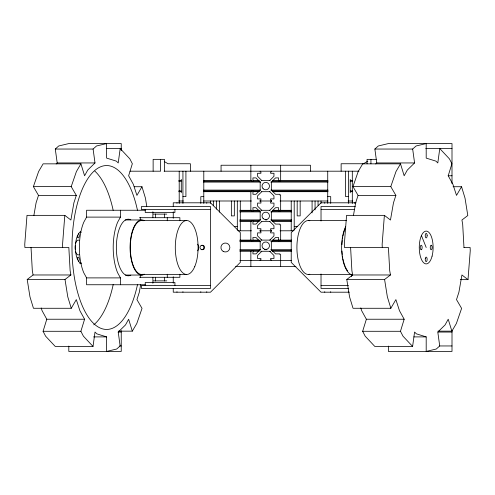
<?xml version="1.0" encoding="UTF-8"?>
<svg xmlns="http://www.w3.org/2000/svg" width="495" height="495" viewBox="0 0 495 495"><rect width="100%" height="100%" fill="white"/><g stroke="black" fill="none" stroke-linecap="round" stroke-linejoin="round"><path stroke-width="0.74" d="M77.325 259.108L77.362 258.656A2.234 0.947 -90 0 1 78.309 257.122A2.234 0.947 -90 0 1 79.181 258.891L79.2 259.473A2.234 0.947 -90 0 1 78.451 261.539M41.19 307.94L42.094 310.712L46.784 319.232L43.077 331.291L45.608 336.179L55.223 346.432L93.029 346.432L95.003 332.052L96.841 333.853L106.617 336.897L106.617 351.425L116.709 349.025L120.136 345.956L118.225 332.052L125.507 324.918L128.638 319.232L132.301 331.155L118.41 331.155M360.768 307.94L361.672 310.712L366.362 319.232L362.656 331.291L365.186 336.179L374.802 346.432L412.607 346.432L414.581 332.052L416.413 333.853L426.195 336.897L426.195 351.425L436.287 349.025L439.715 345.956L437.803 332.052L445.085 324.918L448.216 319.232L451.879 331.155L456.39 323.476L461.606 308.379L456.508 299.611L458.914 292.199L461.928 274.972L468.004 279.644L470.25 250.705L470.114 247.5L463.939 247.5M33.858 215.535L36.086 202.802L38.492 195.389L33.394 186.621L38.61 171.524L43.121 163.845L80.926 163.845L84.589 175.768L87.726 170.082L95.003 162.948L93.097 149.044L96.519 145.976L106.617 143.575L106.617 158.103L116.393 161.147L118.225 162.948L120.198 148.568L129.814 158.821L132.344 163.709L128.638 175.768L133.328 184.288L136.929 195.389L141.972 186.72L134.256 186.72M140.648 284.712L139.336 292.199L136.929 299.611L142.028 308.379L136.812 323.476L132.301 331.155M353.436 215.535L355.664 202.802L358.071 195.389L352.972 186.621L358.188 171.524L362.699 163.845L400.505 163.845L404.168 175.768L407.305 170.082L414.581 162.948L412.675 149.044L416.097 145.976L426.195 143.575L426.195 158.103L435.971 161.147L437.803 162.948L439.777 148.568L449.392 158.821L451.923 163.709L448.216 175.768L452.906 184.288L456.508 195.389L461.55 186.72L453.061 186.72M93.029 346.432L83.414 336.179L80.889 331.291L84.589 319.232L79.899 310.712L76.304 299.611L71.261 308.28L33.45 308.28L29.978 296.851L27.2 279.489L65.006 279.489L70.884 274.972L70.123 270.635L68.836 247.5L24.886 247.5L24.75 244.295L26.996 215.356L64.808 215.356L62.562 244.295L62.698 247.5M412.607 346.432L402.992 336.179L400.467 331.291L404.168 319.232L399.477 310.712L395.882 299.611L390.84 308.28L353.028 308.28L349.557 296.851L346.778 279.489L384.584 279.489L390.462 274.972L389.701 270.635L388.414 247.5L344.464 247.5L344.328 244.295L346.574 215.356L384.386 215.356L382.14 244.295L382.276 247.5M80.926 163.845L76.422 171.524L71.206 186.621L76.304 195.389L73.897 202.802L70.884 220.028L64.808 215.356M400.505 163.845L396 171.524L390.784 186.621L395.882 195.389L393.476 202.802L390.462 220.028L384.386 215.356M145.177 210.251L86.594 210.251L86.594 217.107L83.779 222.218A35.758 15.11 90 0 0 83.779 272.782L86.594 277.893L86.594 284.749L145.177 284.749M120.446 210.251L120.446 217.107L117.631 222.218A35.758 15.11 -90 0 0 117.631 272.782L120.446 277.893L120.446 284.749M269.769 180.508L273.958 176.319L273.958 173.281L270.604 173.281L270.604 171.938L271.347 171.938L271.347 171.196M261.756 191.683L257.567 195.871L257.567 198.91L260.921 198.91L260.921 200.252L260.172 200.252L260.172 201.737L260.921 201.737L260.921 203.08L257.567 203.08L257.567 206.118L261.756 210.307M269.769 210.307L273.958 206.118L273.958 203.08L270.604 203.08L270.604 201.737L271.347 201.737L271.347 200.252L270.604 200.252L270.604 198.91L273.958 198.91L273.958 195.871L269.769 191.683M261.756 221.482L257.567 225.671L257.567 228.709L260.921 228.709L260.921 230.045L260.172 230.045L260.172 231.536L260.921 231.536L260.921 232.879L257.567 232.879L257.567 235.917L261.756 240.106M269.769 240.106L273.958 235.917L273.958 232.879L270.604 232.879L270.604 231.536L271.347 231.536L271.347 230.045L270.604 230.045L270.604 228.709L273.958 228.709L273.958 225.671L269.769 221.482M261.756 251.281L257.567 255.47L257.567 258.508L260.921 258.508L260.921 259.844L260.172 259.844L260.172 260.593M56.158 163.963L57.197 162.948L95.003 162.948M375.736 163.963L376.775 162.948L414.581 162.948M57.197 162.948L55.285 149.044L58.713 145.976L68.805 143.575L121.238 143.575L121.238 150.591M376.775 162.948L374.864 149.044L378.291 145.976L388.383 143.575L452.003 143.575L452.003 183.602M27.2 279.489L33.072 274.972L70.884 274.972M346.778 279.489L352.65 274.972L390.462 274.972M367.835 161.184L363.485 163.746L341.135 163.746L341.135 171.196M201.638 245.341L202.22 245.266A2.234 2.234 0 0 1 204.454 247.5L204.379 248.075A2.234 2.234 0 0 1 200.06 248.075L199.98 247.5A2.234 2.234 0 0 1 202.22 245.266M106.314 148.568L121.238 148.568M425.737 148.568L452.003 148.568M55.285 149.044L93.097 149.044M374.864 149.044L412.675 149.044M376.15 159.353L367.061 159.353L367.061 163.796M130.024 171.196L160.584 171.196L160.584 159.353M164.105 171.196L358.949 171.196M448.142 175.768L452.003 175.768M178.794 180.508L181.108 180.508M203.532 180.508L251.608 180.508L251.608 181.25M253.007 180.508L259.188 180.508M261.509 180.508L270.01 180.508M272.33 180.508L327.993 180.508M350.411 180.508L352.731 180.508M178.794 181.25L181.108 181.25M203.532 181.25L259.962 181.25M272.33 181.25L327.993 181.25M350.411 181.25L352.731 181.25M203.532 182.086L260.735 182.086M270.784 182.086L327.993 182.086M33.394 186.621L71.206 186.621M352.972 186.621L390.784 186.621M203.532 190.105L260.735 190.105M270.784 190.105L327.993 190.105M178.794 190.94L181.108 190.94M203.532 190.94L259.962 190.94M272.33 190.94L327.993 190.94M350.411 190.94L352.731 190.94M178.794 191.683L181.108 191.683M203.532 191.683L251.608 191.683L251.608 190.94M253.007 191.683L259.188 191.683M261.509 191.683L270.01 191.683M272.33 191.683L327.993 191.683M350.411 191.683L352.731 191.683M38.492 195.389L76.304 195.389M358.071 195.389L395.882 195.389M182.933 196.633L185.916 196.633L185.916 171.196M203.792 196.633L200.815 196.633L200.815 203.402M327.727 196.633L330.71 196.633L330.71 203.402M348.585 196.633L345.609 196.633L345.609 171.196M178.794 200.995L183.428 200.995M203.532 200.995L251.46 200.995M259.962 200.995L271.557 200.995M280.065 200.995L327.993 200.995M348.09 200.995L352.731 200.995M355.992 202.802L321.026 202.802L291.227 232.601L291.227 262.399L321.026 292.199L349.334 292.199M355.262 206.526L321.026 206.526L321.026 221.018M210.499 209.509L141.452 209.509L141.452 206.526L210.499 206.526L210.499 288.474L141.452 288.474L141.452 285.491L210.499 285.491M321.026 209.509L354.507 209.509M239.865 210.307L251.608 210.307L251.608 211.049M253.007 210.307L259.188 210.307M260.735 210.307L270.01 210.307M272.33 210.307L291.66 210.307M239.865 211.049L259.962 211.049M272.33 211.049L291.66 211.049M239.865 211.885L260.735 211.885M270.784 211.885L291.66 211.885M153.4 214.125L166.759 214.125M86.594 217.107L120.446 217.107M139.51 217.701L179.877 217.701L179.877 220.758M125.173 219.959L141.224 219.959M239.865 219.904L260.735 219.904M265.376 219.904L266.923 219.904M270.784 219.904L291.66 219.904M141.725 220.535L186.689 220.535M308.311 220.535L346.413 220.535M239.865 220.739L259.962 220.739M271.557 220.739L291.66 220.739M239.865 221.482L251.608 221.482L251.608 220.739M253.007 221.482L259.188 221.482M261.509 221.482L270.01 221.482M272.33 221.482L291.66 221.482M234.333 226.432L237.315 226.432M294.203 226.432L297.186 226.432M238.058 230.794L251.46 230.794M259.962 230.794L271.557 230.794M280.065 230.794L293.461 230.794M239.865 240.106L251.608 240.106L251.608 240.848M253.007 240.106L259.188 240.106M260.735 240.106L270.784 240.106M272.33 240.106L291.66 240.106M239.865 240.848L259.962 240.848M271.557 240.848L291.66 240.848M239.865 241.684L260.735 241.684M270.784 241.684L291.66 241.684M239.865 249.697L260.735 249.697M264.602 249.697L266.923 249.697M270.784 249.697L291.66 249.697M239.865 250.532L259.962 250.532M271.557 250.532L291.66 250.532M239.865 251.281L251.608 251.281L251.608 250.532M253.007 251.281L259.188 251.281M260.735 251.281L270.784 251.281M272.33 251.281L291.66 251.281M239.865 260.593L291.66 260.593M235.583 266.551L295.942 266.551M141.725 274.465L186.689 274.465M308.311 274.465L350.992 274.465M125.408 275.041L142.226 275.041M139.51 277.299L179.877 277.299L179.877 274.242M86.594 277.893L120.446 277.893M460.288 279.644L468.004 279.644M153.376 280.875L166.784 280.875M321.026 285.491L348.492 285.491M348.492 288.474L321.026 288.474L321.026 273.983M46.784 319.232L84.589 319.232M366.362 319.232L404.168 319.232M437.988 331.155L452.003 331.155M43.077 331.291L80.889 331.291M362.656 331.291L400.467 331.291M118.144 332.052L121.238 332.052M438.094 332.052L452.003 332.052M93.499 336.897L106.617 336.897M413.845 336.897L426.195 336.897M119.691 345.956L121.238 345.956M439.64 345.956L452.003 345.956M201.638 249.659L202.22 249.734M164.309 161.549L168.034 163.746L190.383 163.746L190.383 171.196M261.756 180.508L257.567 176.319L257.567 173.281L260.921 173.281L260.921 171.938L260.172 171.938L260.172 171.196M269.769 251.281L273.958 255.47L273.958 258.508L270.604 258.508L270.604 259.844L271.347 259.844L271.347 260.593M421.449 235.558L426.195 247.5M461.55 186.72L465.022 198.149L467.8 215.511L461.928 220.028L462.689 224.365L463.976 247.5M390.84 308.28L387.362 296.851L384.584 279.489M141.972 186.72L145.443 198.149L146.774 206.452M71.261 308.28L67.784 296.851L65.006 279.489M352.65 274.972L351.889 270.635L350.602 247.5M33.072 274.972L32.311 270.635L31.024 247.5M77.313 235.651L77.344 236.226A2.234 0.947 90 0 0 78.26 237.885A2.234 0.947 90 0 0 79.169 236.226L79.206 235.651A2.234 0.947 -90 0 0 78.501 233.492M452.003 330.629L452.003 351.425L388.383 351.425L388.383 346.073M370.934 159.353L370.934 163.796M354.55 202.802L354.55 203.309M352.31 171.196L352.31 203.525M351.642 274.242L351.642 276.532M350.225 179.388L350.225 192.803M348.585 171.196L348.585 203.402M348.585 291.691L348.585 292.199M330.71 291.691L330.71 292.199M327.727 171.196L327.727 203.402M324.751 202.802L324.751 203.309M324.751 291.691L324.751 292.199M321.026 200.995L321.026 203.284M318.044 200.995L318.044 205.357M315.061 200.995L315.061 209.88M312.085 200.995L312.085 212.881M310.458 171.196L310.458 165.237L221.061 165.237L221.061 171.196M300.162 200.995L300.162 215.894L297.186 215.894L297.186 200.995M294.203 200.995L294.203 230.194M291.227 200.995L291.227 230.794M280.659 165.237L280.659 180.508M280.659 210.307L280.659 195.036L279.916 195.036L279.916 194.287L275.536 194.287L271.347 190.105L271.347 182.086L275.536 177.903L278.574 177.903L278.574 181.25M280.659 240.106L280.659 224.835L279.916 224.835L279.916 224.087L275.536 224.087L271.347 219.904L271.347 211.885L275.536 207.702L278.574 207.702L278.574 211.049M280.659 266.551L280.659 254.634L279.916 254.634L279.916 253.886L275.536 253.886L271.347 249.697L271.347 241.684L275.536 237.495L278.574 237.495L278.574 240.848M279.916 180.508L279.916 181.25M279.916 210.307L279.916 211.049M279.916 240.106L279.916 240.848M252.945 181.25L252.945 177.903L255.983 177.903L260.172 182.086L260.172 190.105L255.983 194.287L252.945 194.287L252.945 190.94M252.945 211.049L252.945 207.702L255.983 207.702L260.172 211.885L260.172 219.904L255.983 224.087L252.945 224.087L252.945 220.739M252.945 240.848L252.945 237.495L255.983 237.495L260.172 241.684L260.172 249.697L255.983 253.886L252.945 253.886L252.945 250.532M250.86 165.237L250.86 180.508M250.86 191.683L250.86 210.307M250.86 221.482L250.86 240.106M250.86 251.281L250.86 266.551M240.298 200.995L240.298 230.794M237.315 200.995L237.315 230.194M234.333 200.995L234.333 215.894L231.357 215.894L231.357 200.995M219.44 200.995L219.44 212.132M216.457 200.995L216.457 209.119M213.475 200.995L213.475 205.357M210.499 200.995L210.499 203.284M206.774 202.802L206.774 203.309M206.774 291.691L206.774 292.199M203.792 171.196L203.792 203.402M203.792 245.693L203.792 249.455M200.815 291.691L200.815 292.199M182.933 171.196L182.933 203.402M182.933 291.691L182.933 292.199M181.294 179.388L181.294 192.803M179.209 171.196L179.209 203.525M176.975 202.802L176.975 203.309M176.975 291.691L176.975 292.199M174.921 209.509L174.921 212.485L145.239 212.485L145.239 209.509M174.921 285.491L174.921 282.515L145.239 282.515L145.239 285.491M173.25 206.656L173.25 202.802L210.499 202.802L240.298 232.601L240.298 262.399L210.499 292.199L173.25 292.199L173.25 288.344M173.25 211.81L173.25 218.215M173.25 276.785L173.25 283.19M167.285 217.701L167.285 220.758M167.285 274.242L167.285 277.299M164.458 171.196L164.458 159.353L153.134 159.353L153.134 171.196M164.532 213.976L164.532 217.701M164.532 277.299L164.55 281.024M155.628 213.976L155.628 217.701M155.628 277.299L155.609 281.024M152.875 211.742L152.875 217.701M152.875 277.299L152.875 283.258M140.277 217.701L140.277 219.997M140.277 275.003L140.277 277.299M121.238 330.629L121.238 351.425L68.805 351.425L68.805 346.073M352.558 275.01A27.565 11.651 90 0 1 342.243 256.361A27.565 11.651 90 0 1 345.628 226.71M347.577 270.858A26.965 11.397 -90 0 1 345.522 267.263M345.219 266.57A26.965 11.397 -90 0 1 343.406 260.983M343.245 260.302A26.965 11.397 -90 0 1 342.948 258.904M342.682 257.456A26.965 11.397 -90 0 1 342.453 255.977M342.268 254.48A26.965 11.397 -90 0 1 341.977 251.021M341.94 244.685A26.965 11.397 -90 0 1 342.268 240.521M342.453 239.023A26.965 11.397 -90 0 1 342.682 237.544M342.948 236.096A26.965 11.397 -90 0 1 343.245 234.698M343.406 234.017A26.965 11.397 -90 0 1 345.219 228.43M309.796 274.236A26.965 11.397 -90 0 1 296.913 247.5A26.965 11.397 -90 0 1 309.796 220.764M197.678 244.146A6.707 6.707 0 0 1 197.678 250.854M81.496 263.773A16.391 6.924 -90 0 1 75.395 248.428A16.391 6.924 -90 0 1 80.722 231.549M137.548 284.347A81.947 34.631 -90 0 1 84.911 311.355A81.947 34.631 -90 0 1 84.775 183.899A81.947 34.631 -90 0 1 137.474 210.295M94.867 171.128A81.947 34.631 -90 0 1 113.163 210.295M113.244 284.347A81.947 34.631 -90 0 1 93.741 324.856M79.076 254.696A7.45 3.149 -90 0 1 75.531 251.225M75.215 249.431A7.45 3.149 -90 0 1 75.215 245.57M75.531 243.775A7.45 3.149 -90 0 1 79.076 240.304M80.258 231.809A16.391 6.924 -90 0 1 81.106 232.557M80.994 262.56A16.391 6.924 -90 0 1 79.843 263.451M130.804 275.189A28.308 11.967 -90 0 1 116.35 247.5A28.308 11.967 -90 0 1 130.804 219.811M144.633 274.187A27.565 11.651 -90 0 1 130.08 247.964A27.565 11.651 -90 0 1 144.255 220.597M143.21 274.236A26.965 11.397 -90 0 1 130.327 247.5A26.965 11.397 -90 0 1 143.21 220.764M427.136 235.651L427.105 236.226A2.234 0.947 -90 0 1 426.195 237.885A2.234 0.947 -90 0 1 425.279 236.226L425.248 235.651A2.234 0.947 -90 0 1 426.195 233.417A2.234 0.947 -90 0 1 427.136 235.651M425.298 258.656L425.248 259.225A2.234 0.947 -90 0 0 426.139 261.583A2.234 0.947 -90 0 0 427.136 259.473L427.117 258.891A2.234 0.947 -90 0 0 426.245 257.122A2.234 0.947 -90 0 0 425.298 258.656M431.201 245.266L430.959 245.341A2.234 0.947 -90 0 0 430.26 247.5A2.234 0.947 -90 0 0 430.959 249.659L431.201 249.734A2.234 0.947 -90 0 0 432.147 247.5A2.234 0.947 -90 0 0 431.201 245.266M421.369 249.697L421.121 249.728A2.234 0.947 -90 0 1 420.243 247.345A2.234 0.947 -90 0 1 421.251 245.273L421.493 245.384A2.234 0.947 -90 0 1 422.13 247.655A2.234 0.947 -90 0 1 421.369 249.697M432.086 256.125A16.391 6.924 -90 0 0 426.405 231.115A16.391 6.924 -90 0 0 420.094 255.253A16.391 6.924 -90 0 0 432.086 256.125M223.165 251.373A4.467 4.467 0 0 0 229.866 247.5A4.467 4.467 0 0 0 223.165 243.627A4.467 4.467 0 0 0 223.165 251.373M194.752 266.57A26.965 11.397 -90 0 0 189.641 221.451A26.965 11.397 -90 0 0 175.682 254.48A26.965 11.397 -90 0 0 194.752 266.57M263.13 248.329A3.725 3.725 0 0 0 269.36 246.659A3.725 3.725 0 0 0 264.794 242.092A3.725 3.725 0 0 0 263.13 248.329M263.13 218.53A3.725 3.725 0 0 0 269.36 216.86A3.725 3.725 0 0 0 264.794 212.293A3.725 3.725 0 0 0 263.13 218.53M263.13 188.731A3.725 3.725 0 0 0 269.36 187.06A3.725 3.725 0 0 0 264.794 182.494A3.725 3.725 0 0 0 263.13 188.731"/></g></svg>
